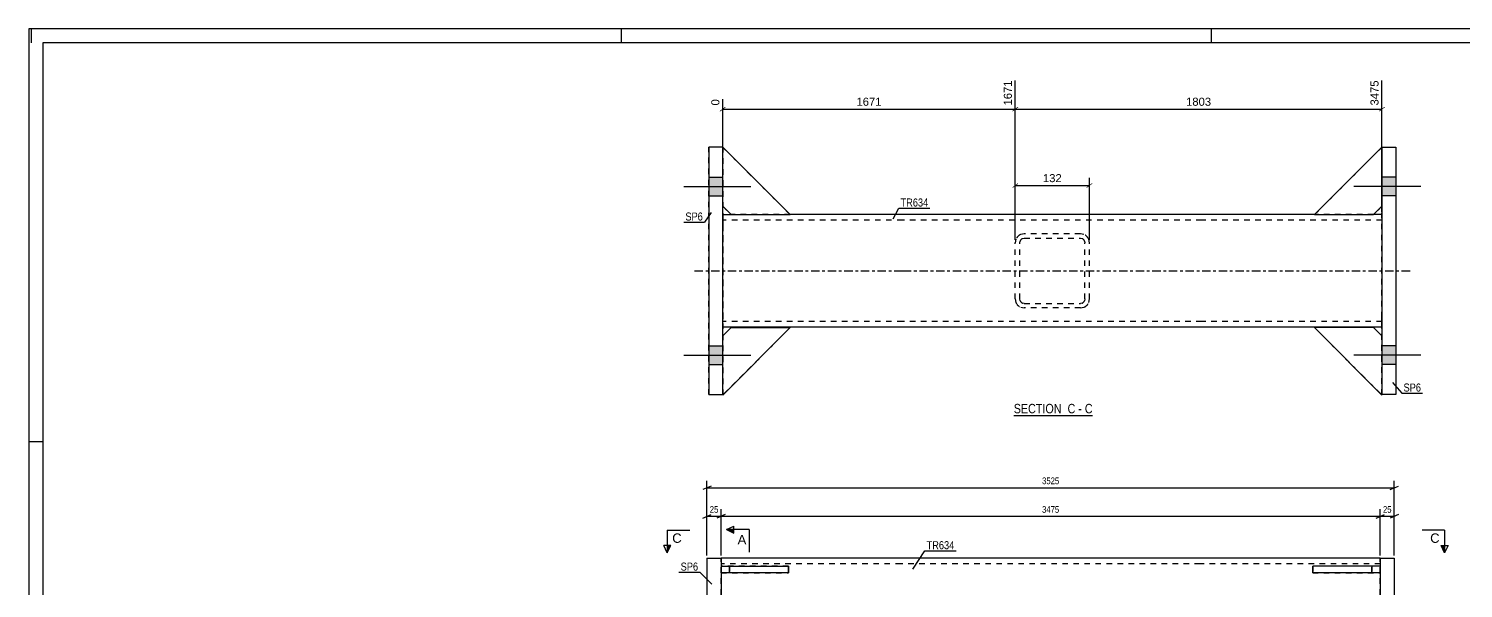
# Model space of a CAD drawing. Header units: millimetres. Extents: x 0 to 841, y 0 to 594.
# Drawn here: x 0 to 511, y 395 to 594 of the extents above; entities that cross this region are included whole.
import ezdxf

# ---------------------------------------------------------------- set-up
doc = ezdxf.new("R2010")
doc.units = ezdxf.units.MM
doc.linetypes.add('DXK_LINE_DOT2', pattern=[3.9198, 1.9599, -1.9599])
doc.linetypes.add('DXK_LINE_DOT3', pattern=[5.9187, 2.979, -0.9799, 0.9799, -0.9799])
doc.styles.add('Arial', font='ARIAL.TTF', dxfattribs={"height": 0.2})
doc.styles.add('Arial Narrow', font='ARIALN.TTF', dxfattribs={"height": 0.2})

# ---------------------------------------------------------------- blocks, each defined once
blk = doc.blocks.new('Unknown-122567523-1134')
at = {"color": 5, "linetype": 'Continuous'}
for p, q in [((841, 594), (0, 594)), ((0, 594), (0, 0)), ((1, 589), (1, 594)), ((211, 589), (211, 594)), ((421, 589), (421, 594)), ((836, 589), (5, 589)), ((5, 589), (5, 5)), ((5, 447), (0, 447))]:
    blk.add_line(p, q, dxfattribs=at)
blk = doc.blocks.new('Unknown-122567523-14 - 2844')
at = {"color": 6, "linetype": 'Continuous'}
blk.add_line((350.57, 456.46), (378.64, 456.46), dxfattribs=at)
at = {"color": 0, "linetype": 'Continuous'}
blk.add_wipeout([(368.68, 457.21), (368.68, 460.71), (350.57, 460.71), (350.57, 457.21)], dxfattribs=at)
blk.add_wipeout([(372.5, 457.21), (372.5, 460.71), (369.73, 460.71), (369.73, 457.21)], dxfattribs=at)
at = {"color": 7, "linetype": 'Continuous', "style": 'Arial Narrow'}
blk.add_text('SECTION ', height=3.34, dxfattribs=at).set_placement((350.57, 457.21))
at = {"color": 0, "linetype": 'Continuous'}
blk.add_wipeout([(374.82, 457.21), (374.82, 460.71), (373.55, 460.71), (373.55, 457.21)], dxfattribs=at)
at = {"color": 7, "linetype": 'Continuous', "style": 'Arial Narrow'}
blk.add_text('C', height=3.34, dxfattribs=at).set_placement((369.73, 457.21))
at = {"color": 0, "linetype": 'Continuous'}
blk.add_wipeout([(378.64, 457.21), (378.64, 460.71), (375.87, 460.71), (375.87, 457.21)], dxfattribs=at)
at = {"color": 7, "linetype": 'Continuous', "style": 'Arial Narrow'}
for s, p in [('C', (375.87, 457.21)), ('-', (373.55, 457.21))]:
    blk.add_text(s, height=3.34, dxfattribs=at).set_placement(p)
blk = doc.blocks.new('Part-122567523-1520 - 1371')
at = {"color": 2, "linetype": 'Continuous'}
for p, q in [((481, 402.86), (457, 402.86)), ((457, 400.46), (457, 402.86)), ((481, 400.46), (457, 400.46)), ((481, 402.86), (481, 400.46))]:
    blk.add_line(p, q, dxfattribs=at)
at = {"color": 7, "linetype": 'DXK_LINE_DOT2'}
blk.add_line((478, 400.46), (478, 402.86), dxfattribs=at)
blk = doc.blocks.new('Part-122567523-1379 - 1371')
at = {"color": 2, "linetype": 'Continuous'}
for p, q in [((246.4, 402.86), (270.4, 402.86)), ((246.4, 402.86), (246.4, 400.46)), ((270.4, 400.46), (246.4, 400.46)), ((270.4, 402.86), (270.4, 400.46))]:
    blk.add_line(p, q, dxfattribs=at)
at = {"color": 7, "linetype": 'DXK_LINE_DOT2'}
blk.add_line((249.4, 400.46), (249.4, 402.86), dxfattribs=at)
blk = doc.blocks.new('Part-122567523-1382 - 1371')
at = {"color": 7, "linetype": 'DXK_LINE_DOT2'}
for p, q in [((270.4, 402.86), (246.4, 402.86)), ((246.4, 402.86), (246.4, 400.46)), ((246.4, 400.46), (270.4, 400.46)), ((249.4, 402.86), (249.4, 400.46)), ((270.4, 400.46), (270.4, 402.86))]:
    blk.add_line(p, q, dxfattribs=at)
blk = doc.blocks.new('Part-122567523-1511 - 1371')
at = {"color": 2, "linetype": 'Continuous'}
for p, q in [((241.4, 405.63), (246.4, 405.63)), ((241.4, 405.63), (241.4, 345.63)), ((246.4, 405.63), (246.4, 402.86)), ((246.4, 400.46), (246.4, 376.83)), ((246.4, 350.26), (246.4, 374.43)), ((246.4, 345.63), (246.4, 347.86)), ((241.4, 345.63), (246.4, 345.63))]:
    blk.add_line(p, q, dxfattribs=at)
at = {"color": 7, "linetype": 'DXK_LINE_DOT2'}
for p, q in [((246.4, 405.63), (246.4, 374.43)), ((246.4, 402.86), (246.4, 400.46)), ((246.4, 376.83), (246.4, 374.43)), ((246.4, 347.86), (246.4, 350.26))]:
    blk.add_line(p, q, dxfattribs=at)
blk = doc.blocks.new('Part-122567523-1409 - 1371')
at = {"color": 2, "linetype": 'Continuous'}
for p, q in [((310.4, 405.63), (246.4, 405.63)), ((416.9, 405.63), (310.5, 405.63)), ((481, 405.63), (417, 405.63)), ((310.4, 345.63), (246.4, 345.63)), ((416.9, 345.63), (310.5, 345.63)), ((481, 345.63), (417, 345.63))]:
    blk.add_line(p, q, dxfattribs=at)
at = {"color": 7, "linetype": 'DXK_LINE_DOT2'}
for p, q in [((246.4, 345.63), (246.4, 405.63)), ((310.4, 403.63), (246.4, 403.63)), ((416.9, 403.63), (310.5, 403.63)), ((481, 403.63), (417, 403.63)), ((481, 345.63), (481, 405.63)), ((310.4, 347.63), (246.4, 347.63)), ((416.9, 347.63), (310.5, 347.63)), ((481, 347.63), (417, 347.63))]:
    blk.add_line(p, q, dxfattribs=at)
at = {"color": 7, "linetype": 'DXK_LINE_DOT3'}
for p, q in [((236.4, 375.63), (310.4, 375.63)), ((310.5, 375.63), (416.9, 375.63)), ((417, 375.63), (491, 375.63))]:
    blk.add_line(p, q, dxfattribs=at)
blk = doc.blocks.new('Part-122567523-1501 - 1371')
at = {"color": 2, "linetype": 'Continuous'}
for p, q in [((481, 405.63), (481, 402.86)), ((481, 405.63), (486, 405.63)), ((486, 405.63), (486, 345.63)), ((481, 400.46), (481, 376.56)), ((481, 350.26), (481, 374.16)), ((481, 345.63), (481, 347.86)), ((486, 345.63), (481, 345.63))]:
    blk.add_line(p, q, dxfattribs=at)
at = {"color": 7, "linetype": 'DXK_LINE_DOT2'}
for p, q in [((481, 402.86), (481, 400.46)), ((481, 376.56), (481, 374.16)), ((481, 347.86), (481, 350.26))]:
    blk.add_line(p, q, dxfattribs=at)
blk = doc.blocks.new('Part-122567523-1523 - 1371')
at = {"color": 7, "linetype": 'DXK_LINE_DOT2'}
for p, q in [((481, 402.86), (457, 402.86)), ((457, 402.86), (457, 400.46)), ((457, 400.46), (481, 400.46)), ((478, 402.86), (478, 400.46)), ((481, 400.46), (481, 402.86))]:
    blk.add_line(p, q, dxfattribs=at)
blk = doc.blocks.new('Part-122567523-2879 - 2844')
at = {"color": 7, "linetype": 'DXK_LINE_DOT2'}
for p, q in [((457.6, 527.87), (481.6, 551.87)), ((481.6, 551.87), (481.6, 530.87)), ((481.6, 530.87), (481.6, 551.87)), ((478.6, 527.87), (457.6, 527.87)), ((481.6, 530.87), (478.6, 527.87))]:
    blk.add_line(p, q, dxfattribs=at)
blk = doc.blocks.new('Part-122567523-2855 - 2844')
at = {"color": 2, "linetype": 'Continuous'}
for p, q in [((242, 551.87), (242, 551.87)), ((247, 551.87), (242, 551.87)), ((242, 551.87), (242, 463.87)), ((247, 551.87), (247, 551.87)), ((247, 463.87), (247, 551.87)), ((242, 463.87), (242, 463.87)), ((242, 463.87), (247, 463.87)), ((247, 463.87), (247, 463.87))]:
    blk.add_line(p, q, dxfattribs=at)
at = {"color": 7, "linetype": 'DXK_LINE_DOT2'}
for p, q in [((242, 463.87), (242, 551.87)), ((247, 551.87), (247, 463.87))]:
    blk.add_line(p, q, dxfattribs=at)
blk = doc.blocks.new('Part-122567523-2847 - 2844')
at = {"color": 7, "linetype": 'DXK_LINE_DOT2'}
for p, q in [((354.3, 521.07), (353.07, 520.82)), ((374.3, 521.07), (354.3, 521.07)), ((375.52, 520.82), (374.3, 521.07)), ((351.34, 519.09), (351.1, 517.87)), ((351.1, 497.87), (351.1, 517.87)), ((351.1, 517.87), (351.1, 517.87)), ((352.7, 517.87), (352.82, 518.48)), ((352.7, 517.87), (352.7, 517.87)), ((352.7, 497.87), (352.7, 517.87)), ((353.69, 519.34), (354.3, 519.47)), ((354.3, 519.47), (354.3, 519.47)), ((354.3, 519.47), (374.3, 519.47)), ((374.3, 519.47), (374.3, 519.47)), ((374.3, 519.47), (374.91, 519.34)), ((375.78, 518.48), (375.9, 517.87)), ((375.9, 517.87), (375.9, 517.87)), ((375.9, 497.87), (375.9, 517.87)), ((377.5, 517.87), (377.25, 519.09)), ((377.5, 497.87), (377.5, 517.87)), ((377.5, 517.87), (377.5, 517.87)), ((351.1, 497.87), (351.1, 497.87)), ((351.1, 497.87), (351.34, 496.64)), ((352.7, 497.87), (352.7, 497.87)), ((352.82, 497.25), (352.7, 497.87)), ((354.3, 496.27), (353.69, 496.39)), ((354.3, 496.27), (354.3, 496.27)), ((354.3, 496.27), (374.3, 496.27)), ((374.91, 496.39), (374.3, 496.27)), ((374.3, 496.27), (374.3, 496.27)), ((375.9, 497.87), (375.78, 497.25)), ((375.9, 497.87), (375.9, 497.87)), ((377.25, 496.64), (377.5, 497.87)), ((377.5, 497.87), (377.5, 497.87)), ((353.07, 494.91), (354.3, 494.67)), ((374.3, 494.67), (354.3, 494.67)), ((374.3, 494.67), (375.52, 494.91))]:
    blk.add_line(p, q, dxfattribs=at)
for centre, radius, start, end in [((354.3, 517.87), 3.2, 112.5, 157.5), ((374.3, 517.87), 3.2, 22.5, 67.5), ((354.3, 517.87), 1.6, 112.5, 157.5), ((374.3, 517.87), 1.6, 22.5, 67.5), ((354.3, 497.87), 3.2, 202.5, 247.5), ((354.3, 497.87), 1.6, 202.5, 247.5), ((374.3, 497.87), 1.6, 292.5, 337.5), ((374.3, 497.87), 3.2, 292.5, 337.5)]:
    blk.add_arc(centre, radius, start, end, dxfattribs=at)
blk = doc.blocks.new('Part-122567523-2848 - 2844')
at = {"color": 2, "linetype": 'Continuous'}
for p, q in [((481.6, 551.87), (481.6, 551.87)), ((481.6, 551.87), (481.6, 463.87)), ((481.6, 551.87), (486.6, 551.87)), ((486.6, 551.87), (486.6, 551.87)), ((486.6, 551.87), (486.6, 463.87)), ((486.6, 463.87), (481.6, 463.87)), ((486.6, 463.87), (486.6, 463.87))]:
    blk.add_line(p, q, dxfattribs=at)
at = {"color": 7, "linetype": 'DXK_LINE_DOT2'}
for p, q in [((481.6, 463.87), (481.6, 551.87)), ((486.6, 551.87), (486.6, 463.87))]:
    blk.add_line(p, q, dxfattribs=at)
blk = doc.blocks.new('Part-122567523-2876 - 2844')
at = {"color": 7, "linetype": 'DXK_LINE_DOT2'}
for p, q in [((478.6, 487.71), (457.6, 487.71)), ((457.6, 487.71), (481.6, 463.71)), ((481.6, 484.71), (478.6, 487.71)), ((481.6, 463.71), (481.6, 484.71)), ((481.6, 463.71), (481.6, 484.71))]:
    blk.add_line(p, q, dxfattribs=at)
blk = doc.blocks.new('Part-122567523-2877 - 2844')
at = {"color": 2, "linetype": 'Continuous'}
for p, q in [((478.6, 487.71), (457.6, 487.71)), ((457.6, 487.71), (481.6, 463.71)), ((481.6, 484.71), (478.6, 487.71)), ((481.6, 463.71), (481.6, 463.87))]:
    blk.add_line(p, q, dxfattribs=at)
at = {"color": 7, "linetype": 'DXK_LINE_DOT2'}
for p in [(481.6, 484.71), (481.6, 463.87), (481.6, 484.71), (481.6, 463.71)]:
    blk.add_line(p, (481.6, 484.71), dxfattribs=at)
blk = doc.blocks.new('Part-122567523-2878 - 2844')
at = {"color": 7, "linetype": 'DXK_LINE_DOT2'}
for p, q in [((478.6, 487.71), (457.6, 487.71)), ((457.6, 487.71), (481.6, 463.71)), ((481.6, 484.71), (478.6, 487.71)), ((481.6, 463.71), (481.6, 484.71)), ((481.6, 463.71), (481.6, 484.71))]:
    blk.add_line(p, q, dxfattribs=at)
blk = doc.blocks.new('Part-122567523-2880 - 2844')
at = {"color": 2, "linetype": 'Continuous'}
for p, q in [((457.6, 527.87), (481.6, 551.87)), ((457.6, 527.87), (478.6, 527.87)), ((478.6, 527.87), (481.6, 530.87)), ((478.6, 527.87), (478.6, 527.87))]:
    blk.add_line(p, q, dxfattribs=at)
at = {"color": 7, "linetype": 'DXK_LINE_DOT2'}
for p, q in [((481.6, 551.87), (481.6, 551.87)), ((481.6, 551.87), (481.6, 530.87)), ((481.6, 551.87), (481.6, 530.87)), ((481.6, 530.87), (481.6, 530.87))]:
    blk.add_line(p, q, dxfattribs=at)
blk = doc.blocks.new('Part-122567523-2881 - 2844')
at = {"color": 7, "linetype": 'DXK_LINE_DOT2'}
for p, q in [((457.6, 527.87), (481.6, 551.87)), ((481.6, 551.87), (481.6, 530.87)), ((481.6, 530.87), (481.6, 551.87)), ((478.6, 527.87), (457.6, 527.87)), ((481.6, 530.87), (478.6, 527.87))]:
    blk.add_line(p, q, dxfattribs=at)
blk = doc.blocks.new('Part-122567523-2882 - 2844')
at = {"color": 7, "linetype": 'DXK_LINE_DOT2'}
for p, q in [((247, 484.71), (250, 487.71)), ((271, 487.71), (247, 463.71)), ((250, 487.71), (271, 487.71)), ((247, 463.71), (247, 484.71)), ((247, 463.71), (247, 484.71))]:
    blk.add_line(p, q, dxfattribs=at)
blk = doc.blocks.new('Part-122567523-2883 - 2844')
at = {"color": 2, "linetype": 'Continuous'}
for p, q in [((271, 487.71), (247, 463.71)), ((247, 484.71), (250, 487.71)), ((250, 487.71), (250, 487.71)), ((250, 487.71), (271, 487.71)), ((271, 487.71), (271, 487.71)), ((247, 463.71), (247, 463.87)), ((247, 463.71), (247, 463.71))]:
    blk.add_line(p, q, dxfattribs=at)
at = {"color": 7, "linetype": 'DXK_LINE_DOT2'}
for p, q in [((271, 487.71), (271, 487.71)), ((271, 487.71), (271, 487.71)), ((247, 463.71), (247, 484.71)), ((247, 484.71), (247, 484.71)), ((247, 463.87), (247, 484.71))]:
    blk.add_line(p, q, dxfattribs=at)
blk = doc.blocks.new('Part-122567523-2884 - 2844')
at = {"color": 7, "linetype": 'DXK_LINE_DOT2'}
for p, q in [((247, 484.71), (250, 487.71)), ((271, 487.71), (247, 463.71)), ((250, 487.71), (271, 487.71)), ((247, 463.71), (247, 484.71)), ((247, 463.71), (247, 484.71))]:
    blk.add_line(p, q, dxfattribs=at)
blk = doc.blocks.new('Part-122567523-2885 - 2844')
at = {"color": 7, "linetype": 'DXK_LINE_DOT2'}
for p, q in [((271, 527.87), (247, 551.87)), ((247, 530.87), (247, 551.87)), ((247, 530.87), (247, 551.87)), ((247, 530.87), (250, 527.87)), ((250, 527.87), (271, 527.87))]:
    blk.add_line(p, q, dxfattribs=at)
blk = doc.blocks.new('Part-122567523-2886 - 2844')
at = {"color": 2, "linetype": 'Continuous'}
for p, q in [((247, 551.87), (271, 527.87)), ((247, 530.87), (250, 527.87)), ((250, 527.87), (271, 527.87))]:
    blk.add_line(p, q, dxfattribs=at)
at = {"color": 7, "linetype": 'DXK_LINE_DOT2'}
for p, q in [((247, 551.87), (247, 551.87)), ((247, 551.87), (247, 530.87)), ((247, 551.87), (247, 551.87)), ((247, 530.87), (247, 551.87)), ((247, 530.87), (247, 530.87)), ((247, 530.87), (247, 530.87)), ((250, 527.87), (250, 527.87)), ((271, 527.87), (271, 527.87))]:
    blk.add_line(p, q, dxfattribs=at)
blk = doc.blocks.new('Part-122567523-2887 - 2844')
at = {"color": 7, "linetype": 'DXK_LINE_DOT2'}
for p, q in [((271, 527.87), (247, 551.87)), ((247, 530.87), (247, 551.87)), ((247, 530.87), (247, 551.87)), ((247, 530.87), (250, 527.87)), ((250, 527.87), (271, 527.87))]:
    blk.add_line(p, q, dxfattribs=at)
blk = doc.blocks.new('Part-122567523-2892 - 2844')
at = {"color": 2, "linetype": 'Continuous'}
for p, q in [((247, 527.87), (250, 527.87)), ((311, 527.87), (271, 527.87)), ((417.5, 527.87), (311.1, 527.87)), ((457.6, 527.87), (417.6, 527.87)), ((481.6, 527.87), (478.6, 527.87)), ((247, 491.87), (247, 523.87)), ((481.6, 523.87), (481.6, 491.87)), ((311, 487.87), (247, 487.87)), ((417.5, 487.87), (311.1, 487.87)), ((481.6, 487.87), (417.6, 487.87))]:
    blk.add_line(p, q, dxfattribs=at)
at = {"color": 7, "linetype": 'DXK_LINE_DOT2'}
for p, q in [((247, 527.87), (247, 487.87)), ((247, 527.87), (247, 527.87)), ((247, 527.87), (247, 523.87)), ((271, 527.87), (250, 527.87)), ((478.6, 527.87), (457.6, 527.87)), ((481.6, 527.87), (481.6, 527.87)), ((481.6, 527.87), (481.6, 487.87)), ((481.6, 527.87), (481.6, 527.87)), ((481.6, 527.87), (481.6, 523.87)), ((247, 525.87), (247, 525.87)), ((311, 525.87), (247, 525.87)), ((247, 525.87), (247, 525.71)), ((247, 525.71), (247, 523.87)), ((417.5, 525.87), (311.1, 525.87)), ((481.6, 525.87), (417.6, 525.87)), ((481.6, 525.4), (481.6, 523.87)), ((247, 490.34), (247, 491.87)), ((247, 487.87), (247, 491.87)), ((481.6, 487.87), (481.6, 491.87)), ((481.6, 490.02), (481.6, 491.87)), ((247, 489.87), (247, 489.87)), ((311, 489.87), (247, 489.87)), ((247, 487.87), (247, 487.87)), ((417.5, 489.87), (311.1, 489.87)), ((481.6, 489.87), (417.6, 489.87)), ((481.6, 489.87), (481.6, 490.02)), ((481.6, 487.87), (481.6, 487.87)), ((481.6, 487.87), (481.6, 487.87))]:
    blk.add_line(p, q, dxfattribs=at)
at = {"color": 7, "linetype": 'DXK_LINE_DOT3'}
for p, q in [((237, 507.87), (311, 507.87)), ((311.1, 507.87), (417.5, 507.87)), ((417.6, 507.87), (491.6, 507.87))]:
    blk.add_line(p, q, dxfattribs=at)
blk = doc.blocks.new('Bolt-122567523-2894 - 2844')
at = {"linetype": 'Continuous'}
for points in [[(481.6, 541.17), (481.6, 534.57), (486.6, 534.57), (486.6, 541.17)], [(481.6, 541.17), (481.6, 534.57), (486.6, 534.57), (486.6, 541.17)], [(481.6, 481.17), (481.6, 474.57), (486.6, 474.57), (486.6, 481.17)], [(481.6, 481.17), (481.6, 474.57), (486.6, 474.57), (486.6, 481.17)]]:
    blk.add_hatch(color=1, dxfattribs=at).paths.add_polyline_path(points)
at = {"color": 1, "linetype": 'Continuous'}
for p, q in [((495.4, 537.87), (471.6, 537.87)), ((495.4, 537.87), (471.6, 537.87)), ((486.6, 541.17), (481.6, 541.17)), ((486.6, 541.17), (481.6, 541.17)), ((486.6, 534.57), (481.6, 534.57)), ((486.6, 534.57), (481.6, 534.57)), ((486.6, 481.17), (481.6, 481.17)), ((486.6, 481.17), (481.6, 481.17)), ((495.4, 477.87), (471.6, 477.87)), ((495.4, 477.87), (471.6, 477.87)), ((486.6, 474.57), (481.6, 474.57)), ((486.6, 474.57), (481.6, 474.57))]:
    blk.add_line(p, q, dxfattribs=at)
blk = doc.blocks.new('Bolt-122567523-2897 - 2844')
at = {"linetype": 'Continuous'}
for points in [[(247, 534.57), (247, 541.17), (242, 541.17), (242, 534.57)], [(247, 534.57), (247, 541.17), (242, 541.17), (242, 534.57)], [(247, 474.57), (247, 481.17), (242, 481.17), (242, 474.57)], [(247, 474.57), (247, 481.17), (242, 481.17), (242, 474.57)]]:
    blk.add_hatch(color=1, dxfattribs=at).paths.add_polyline_path(points)
at = {"color": 1, "linetype": 'Continuous'}
for p, q in [((233.2, 537.87), (257, 537.87)), ((233.2, 537.87), (257, 537.87)), ((242, 541.17), (247, 541.17)), ((242, 541.17), (247, 541.17)), ((242, 534.57), (247, 534.57)), ((242, 534.57), (247, 534.57)), ((242, 481.17), (247, 481.17)), ((242, 481.17), (247, 481.17)), ((233.2, 477.87), (257, 477.87)), ((233.2, 477.87), (257, 477.87)), ((242, 474.57), (247, 474.57)), ((242, 474.57), (247, 474.57))]:
    blk.add_line(p, q, dxfattribs=at)
blk = doc.blocks.new('StraightDimension-122567523-1739 - 1371')
at = {"color": 7, "linetype": 'Continuous'}
for p, q in [((239.9, 419.96), (242.9, 421.16)), ((241.4, 406.63), (241.4, 423.06)), ((241.4, 420.56), (246.4, 420.56)), ((247.9, 421.16), (244.9, 419.96)), ((246.4, 406.63), (246.4, 423.06))]:
    blk.add_line(p, q, dxfattribs=at)
at = {"color": 0}
blk.add_wipeout([(245.93, 421.31), (245.93, 424.81), (241.88, 424.81), (241.88, 421.31)], dxfattribs=at)
at = {"color": 3, "style": 'Arial Narrow'}
blk.add_text('25', height=2.386, dxfattribs=at).set_placement((242.38, 421.81))
blk = doc.blocks.new('StraightDimension-122567523-1745 - 1371')
at = {"color": 7, "linetype": 'Continuous'}
for p, q in [((247.9, 421.16), (244.9, 419.96)), ((246.4, 406.63), (246.4, 423.06)), ((246.4, 420.56), (481, 420.56)), ((479.5, 419.96), (482.5, 421.16)), ((481, 406.63), (481, 423.06))]:
    blk.add_line(p, q, dxfattribs=at)
at = {"color": 0}
blk.add_wipeout([(367.25, 421.31), (367.25, 424.81), (360.16, 424.81), (360.16, 421.31)], dxfattribs=at)
at = {"color": 3, "style": 'Arial Narrow'}
blk.add_text('3475', height=2.386, dxfattribs=at).set_placement((360.66, 421.81))
blk = doc.blocks.new('StraightDimension-122567523-1749 - 1371')
at = {"color": 7, "linetype": 'Continuous'}
for p, q in [((479.5, 419.96), (482.5, 421.16)), ((481, 406.63), (481, 423.06)), ((481, 420.56), (486, 420.56)), ((487.5, 421.16), (484.5, 419.96)), ((486, 406.63), (486, 423.06))]:
    blk.add_line(p, q, dxfattribs=at)
at = {"color": 0}
blk.add_wipeout([(485.53, 421.31), (485.53, 424.81), (481.48, 424.81), (481.48, 421.31)], dxfattribs=at)
at = {"color": 3, "style": 'Arial Narrow'}
blk.add_text('25', height=2.386, dxfattribs=at).set_placement((481.98, 421.81))
blk = doc.blocks.new('StraightDimension-122567523-1830 - 1371')
at = {"color": 7, "linetype": 'Continuous'}
for p, q in [((242.9, 431.34), (239.9, 430.14)), ((241.4, 406.63), (241.4, 433.24)), ((241.4, 430.74), (486, 430.74)), ((484.5, 430.14), (487.5, 431.34)), ((486, 406.63), (486, 433.24))]:
    blk.add_line(p, q, dxfattribs=at)
at = {"color": 0}
blk.add_wipeout([(367.25, 431.49), (367.25, 434.99), (360.16, 434.99), (360.16, 431.49)], dxfattribs=at)
at = {"color": 3, "style": 'Arial Narrow'}
blk.add_text('3525', height=2.386, dxfattribs=at).set_placement((360.66, 431.99))
blk = doc.blocks.new('StraightDimension-122567523-2924 - 2844')
at = {"linetype": 'Continuous'}
for points in [[(350.2, 537.39), (350, 537.54), (352, 539.04), (352.2, 538.89)], [(378.4, 539.04), (378.6, 538.89), (376.6, 537.39), (376.4, 537.54)]]:
    blk.add_hatch(color=7, dxfattribs=at).paths.add_polyline_path(points)
at = {"color": 7, "linetype": 'Continuous'}
for p, q in [((351.1, 518.87), (351.1, 540.92)), ((351.1, 538.22), (377.5, 538.22)), ((377.5, 518.87), (377.5, 540.92))]:
    blk.add_line(p, q, dxfattribs=at)
at = {"color": 0}
blk.add_wipeout([(368.23, 538.82), (368.23, 543.02), (360.36, 543.02), (360.36, 538.82)], dxfattribs=at)
at = {"color": 3, "style": 'Arial'}
blk.add_text('132', height=2.865, dxfattribs=at).set_placement((360.96, 539.42))
blk = doc.blocks.new('StraightDimension-122567523-5481 - 2844')
at = {"linetype": 'Continuous'}
for points in [[(350.2, 564.56), (350, 564.71), (352, 566.21), (352.2, 566.06)], [(482.5, 566.21), (482.7, 566.06), (480.7, 564.56), (480.5, 564.71)]]:
    blk.add_hatch(color=7, dxfattribs=at).paths.add_polyline_path(points)
at = {"color": 7, "linetype": 'Continuous'}
for p, q in [((351.1, 518.87), (351.1, 575.58)), ((481.6, 528.87), (481.6, 575.58)), ((351.1, 565.39), (481.6, 565.39))]:
    blk.add_line(p, q, dxfattribs=at)
at = {"color": 0, "linetype": 'Continuous'}
blk.add_wipeout([(481, 576.18), (476.8, 576.18), (476.8, 566.09), (481, 566.09)], dxfattribs=at)
at = {"color": 0}
blk.add_wipeout([(421.39, 565.99), (421.39, 570.19), (411.3, 570.19), (411.3, 565.99)], dxfattribs=at)
at = {"color": 3, "linetype": 'Continuous', "style": 'Arial'}
blk.add_text('3475', height=2.865, rotation=90.0002, dxfattribs=at).set_placement((480.4, 566.69))
at = {"color": 3, "style": 'Arial'}
blk.add_text('1803', height=2.865, dxfattribs=at).set_placement((411.9, 566.59))
blk = doc.blocks.new('StraightDimension-122567523-5482 - 2844')
at = {"linetype": 'Continuous'}
for points in [[(246.1, 564.56), (245.9, 564.71), (247.9, 566.21), (248.1, 566.06)], [(352, 566.21), (352.2, 566.06), (350.2, 564.56), (350, 564.71)]]:
    blk.add_hatch(color=7, dxfattribs=at).paths.add_polyline_path(points)
at = {"color": 7, "linetype": 'Continuous'}
for p, q in [((351.1, 518.87), (351.1, 575.58)), ((247, 528.87), (247, 568.91)), ((247, 565.39), (351.1, 565.39))]:
    blk.add_line(p, q, dxfattribs=at)
at = {"color": 0, "linetype": 'Continuous'}
for points in [[(350.5, 576.18), (346.3, 576.18), (346.3, 566.09), (350.5, 566.09)], [(246.4, 569.51), (242.2, 569.51), (242.2, 566.09), (246.4, 566.09)]]:
    blk.add_wipeout(points, dxfattribs=at)
at = {"color": 0}
blk.add_wipeout([(304.09, 565.99), (304.09, 570.19), (294, 570.19), (294, 565.99)], dxfattribs=at)
at = {"color": 3, "linetype": 'Continuous', "style": 'Arial'}
for s, height, p in [('1671', 2.865, (349.9, 566.69)), ('0', 2.87, (245.8, 566.69))]:
    blk.add_text(s, height=height, rotation=90.0002, dxfattribs=at).set_placement(p)
at = {"color": 3, "style": 'Arial'}
blk.add_text('1671', height=2.865, dxfattribs=at).set_placement((294.6, 566.59))
blk = doc.blocks.new('Mark-122567523-1507 - 1371')
at = {"color": 0}
blk.add_wipeout([(238.24, 401.25), (238.24, 404.25), (232.03, 404.25), (232.03, 401.25)], dxfattribs=at)
blk.add_wipeout([(238.24, 401.25), (238.24, 404.25), (232.03, 404.25), (232.03, 401.25)], dxfattribs=at)
at = {"color": 30, "linetype": 'Continuous'}
for p in [(231.43, 400.65), (243.08, 396.41)]:
    blk.add_line(p, (238.84, 400.65), dxfattribs=at)
at = {"color": 3, "style": 'Arial Narrow'}
blk.add_text('SP6', height=2.863, dxfattribs=at).set_placement((232.03, 401.25))
blk = doc.blocks.new('Mark-122567523-1404 - 1371')
at = {"color": 0}
blk.add_wipeout([(329.43, 408.86), (329.43, 411.86), (319.56, 411.86), (319.56, 408.86)], dxfattribs=at)
blk.add_wipeout([(329.43, 408.86), (329.43, 411.86), (319.56, 411.86), (319.56, 408.86)], dxfattribs=at)
at = {"color": 30, "linetype": 'Continuous'}
for p, q in [((314.65, 401.82), (318.96, 408.26)), ((318.96, 408.26), (330.03, 408.26))]:
    blk.add_line(p, q, dxfattribs=at)
at = {"color": 3, "style": 'Arial Narrow'}
blk.add_text('TR634', height=2.863, dxfattribs=at).set_placement((319.56, 408.86))
blk = doc.blocks.new('SectionMark-122567523-1992 - 1371')
at = {"color": 0, "linetype": 'Continuous'}
for points in [[(232.39, 411.13), (232.39, 414.63), (229.02, 414.63), (229.02, 411.13)], [(502.13, 411.13), (502.13, 414.63), (498.76, 414.63), (498.76, 411.13)]]:
    blk.add_wipeout(points, dxfattribs=at)
at = {"linetype": 'Continuous'}
for points in [[(227.27, 410.13), (228.52, 410.13), (227.27, 407.63)], [(502.63, 410.13), (503.88, 410.13), (503.88, 407.63)]]:
    blk.add_hatch(color=6, dxfattribs=at).paths.add_polyline_path(points)
at = {"color": 6, "linetype": 'Continuous'}
for p, q in [((227.27, 415.63), (235.27, 415.63)), ((227.27, 415.63), (227.27, 407.63)), ((503.88, 415.63), (495.88, 415.63)), ((503.88, 415.63), (503.88, 407.63)), ((227.27, 407.63), (226.02, 410.13)), ((228.52, 410.13), (226.02, 410.13)), ((227.27, 407.63), (228.52, 410.13)), ((502.63, 410.13), (505.13, 410.13)), ((503.88, 407.63), (502.63, 410.13)), ((505.13, 410.13), (503.88, 407.63))]:
    blk.add_line(p, q, dxfattribs=at)
at = {"color": 3, "linetype": 'Continuous', "style": 'Arial'}
for p in [(229.02, 411.13), (498.76, 411.13)]:
    blk.add_text('C', height=3.34, dxfattribs=at).set_placement(p)
blk = doc.blocks.new('SectionMark-122567523-1986 - 1371')
at = {"color": 0, "linetype": 'Continuous'}
for points in [[(255.4, 410.6), (255.4, 414.1), (252.29, 414.1), (252.29, 410.6)], [(255.4, 328.44), (255.4, 331.94), (252.29, 331.94), (252.29, 328.44)]]:
    blk.add_wipeout(points, dxfattribs=at)
at = {"linetype": 'Continuous'}
for points in [[(250.9, 415.85), (250.9, 414.6), (248.4, 415.85)], [(250.9, 327.94), (250.9, 326.69), (248.4, 326.69)]]:
    blk.add_hatch(color=6, dxfattribs=at).paths.add_polyline_path(points)
at = {"color": 6, "linetype": 'Continuous'}
for p, q in [((248.4, 415.85), (250.9, 417.1)), ((256.4, 415.85), (248.4, 415.85)), ((248.4, 415.85), (250.9, 414.6)), ((250.9, 414.6), (250.9, 417.1)), ((256.4, 415.85), (256.4, 407.85)), ((256.4, 326.69), (256.4, 334.69)), ((248.4, 326.69), (250.9, 327.94)), ((250.9, 327.94), (250.9, 325.44)), ((256.4, 326.69), (248.4, 326.69)), ((250.9, 325.44), (248.4, 326.69))]:
    blk.add_line(p, q, dxfattribs=at)
at = {"color": 3, "linetype": 'Continuous', "style": 'Arial'}
for p in [(252.29, 410.6), (252.29, 328.44)]:
    blk.add_text('A', height=3.34, dxfattribs=at).set_placement(p)
blk = doc.blocks.new('Mark-122567523-2851 - 2844')
at = {"color": 0}
blk.add_wipeout([(239.92, 525.76), (239.92, 528.76), (233.71, 528.76), (233.71, 525.76)], dxfattribs=at)
blk.add_wipeout([(239.92, 525.76), (239.92, 528.76), (233.71, 528.76), (233.71, 525.76)], dxfattribs=at)
at = {"color": 30, "linetype": 'Continuous'}
for p in [(242.87, 528.65), (233.11, 525.16)]:
    blk.add_line(p, (240.52, 525.16), dxfattribs=at)
at = {"color": 3, "style": 'Arial Narrow'}
blk.add_text('SP6', height=2.863, dxfattribs=at).set_placement((233.71, 525.76))
blk = doc.blocks.new('Mark-122567523-5530 - 2844')
at = {"color": 0}
blk.add_wipeout([(495.5, 464.94), (495.5, 467.94), (489.29, 467.94), (489.29, 464.94)], dxfattribs=at)
blk.add_wipeout([(495.5, 464.94), (495.5, 467.94), (489.29, 467.94), (489.29, 464.94)], dxfattribs=at)
at = {"color": 30, "linetype": 'Continuous'}
for p, q in [((485.36, 468.18), (488.69, 464.34)), ((488.69, 464.34), (496.1, 464.34))]:
    blk.add_line(p, q, dxfattribs=at)
at = {"color": 3, "style": 'Arial Narrow'}
blk.add_text('SP6', height=2.863, dxfattribs=at).set_placement((489.29, 464.94))
blk = doc.blocks.new('Mark-122567523-2888 - 2844')
at = {"color": 0}
blk.add_wipeout([(320.15, 530.75), (320.15, 533.75), (310.28, 533.75), (310.28, 530.75)], dxfattribs=at)
blk.add_wipeout([(320.15, 530.75), (320.15, 533.75), (310.28, 533.75), (310.28, 530.75)], dxfattribs=at)
at = {"color": 30, "linetype": 'Continuous'}
for p, q in [((307.63, 526.41), (309.68, 530.15)), ((309.68, 530.15), (320.75, 530.15))]:
    blk.add_line(p, q, dxfattribs=at)
at = {"color": 3, "style": 'Arial Narrow'}
blk.add_text('TR634', height=2.863, dxfattribs=at).set_placement((310.28, 530.75))

msp = doc.modelspace()

# ---------------------------------------------------------------- block references
for name in ['Unknown-122567523-1134', 'Part-122567523-2855 - 2844', 'Part-122567523-2885 - 2844', 'Part-122567523-2886 - 2844', 'Part-122567523-2887 - 2844', 'Part-122567523-2879 - 2844', 'Part-122567523-2880 - 2844', 'Part-122567523-2881 - 2844', 'Part-122567523-2848 - 2844', 'Bolt-122567523-2897 - 2844', 'Bolt-122567523-2894 - 2844', 'Part-122567523-2892 - 2844', 'Part-122567523-2847 - 2844', 'Part-122567523-2882 - 2844', 'Part-122567523-2883 - 2844', 'Part-122567523-2884 - 2844', 'Part-122567523-2876 - 2844', 'Part-122567523-2877 - 2844', 'Part-122567523-2878 - 2844', 'Part-122567523-1409 - 1371', 'Part-122567523-1511 - 1371', 'Part-122567523-1501 - 1371', 'Part-122567523-1379 - 1371', 'Part-122567523-1382 - 1371', 'Part-122567523-1520 - 1371', 'Part-122567523-1523 - 1371']:
    msp.add_blockref(name, (0, 0))

# ---------------------------------------------------------------- next in the draw order: block references
for name in ['StraightDimension-122567523-2924 - 2844', 'Mark-122567523-5530 - 2844', 'Unknown-122567523-14 - 2844', 'StraightDimension-122567523-1739 - 1371']:
    msp.add_blockref(name, (0, 0))

# ---------------------------------------------------------------- next in the draw order: block references
for name in ['StraightDimension-122567523-5481 - 2844', 'StraightDimension-122567523-1745 - 1371']:
    msp.add_blockref(name, (0, 0))

# ---------------------------------------------------------------- next in the draw order: block references
for name in ['StraightDimension-122567523-5482 - 2844', 'StraightDimension-122567523-1749 - 1371']:
    msp.add_blockref(name, (0, 0))

# ---------------------------------------------------------------- next in the draw order: block references
for name in ['Mark-122567523-2888 - 2844', 'Mark-122567523-2851 - 2844', 'StraightDimension-122567523-1830 - 1371']:
    msp.add_blockref(name, (0, 0))

# ---------------------------------------------------------------- next in the draw order: block references
for name in ['Mark-122567523-1404 - 1371', 'Mark-122567523-1507 - 1371']:
    msp.add_blockref(name, (0, 0))

# ---------------------------------------------------------------- next in the draw order: block references
msp.add_blockref('SectionMark-122567523-1992 - 1371', (0, 0))

# ---------------------------------------------------------------- next in the draw order: block references
msp.add_blockref('SectionMark-122567523-1986 - 1371', (0, 0))

doc.saveas('drawing.dxf')
